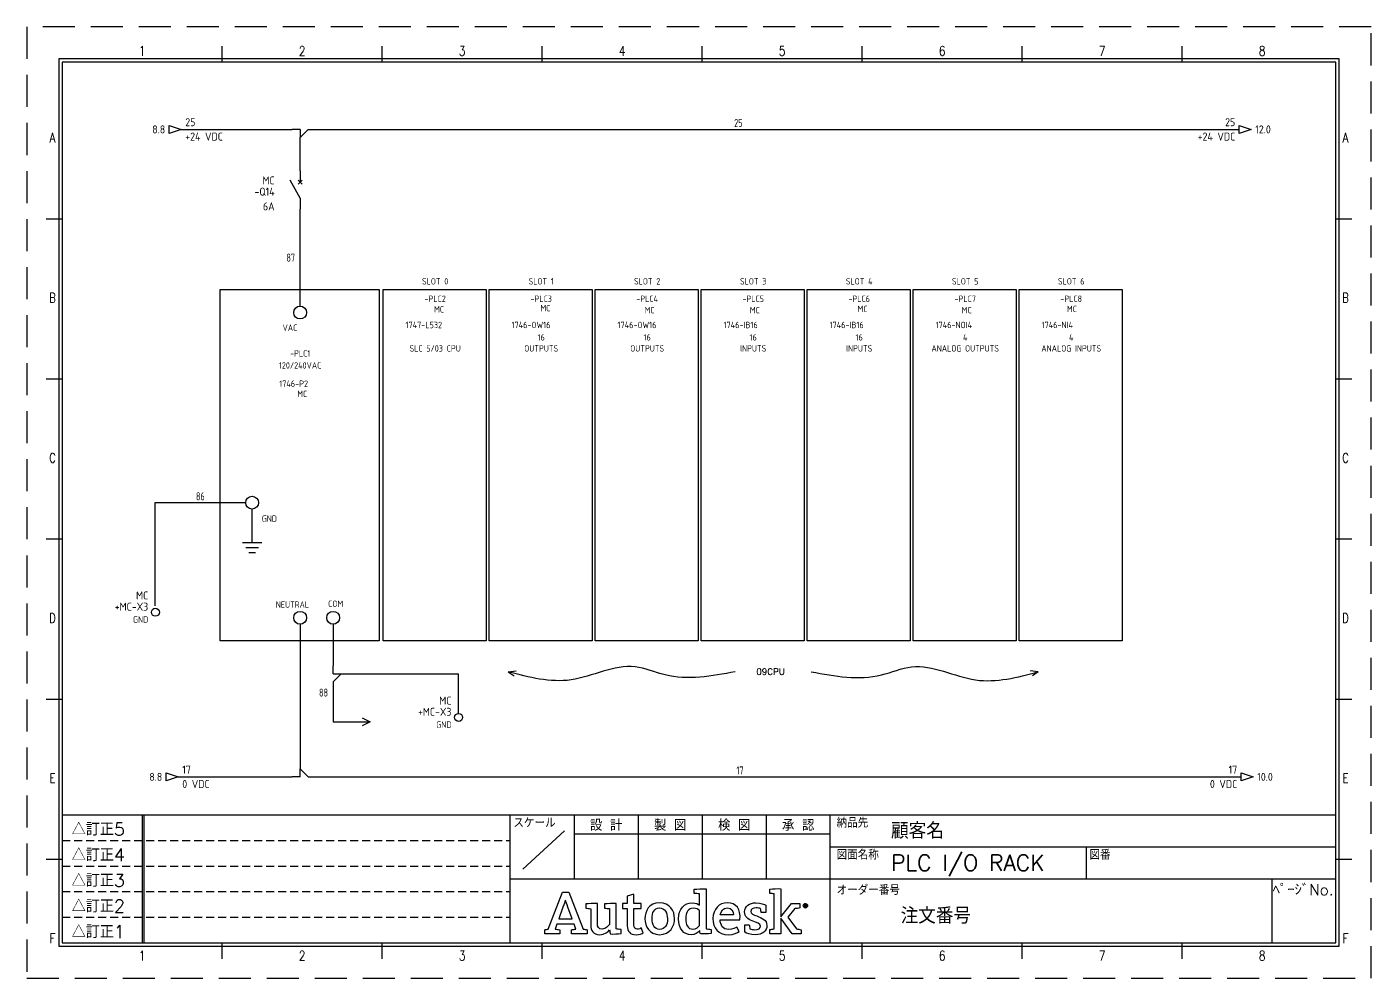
# Model space of a CAD drawing. Header units: millimetres. Extents: x 0 to 420, y 0 to 297.
import ezdxf
from ezdxf.enums import TextEntityAlignment as Align

# ---------------------------------------------------------------- set-up
doc = ezdxf.new("R2010")
doc.units = ezdxf.units.MM
doc.header["$LTSCALE"] = 10
doc.linetypes.add('DASHEDX2', pattern=[1.5, 1, -0.5])
doc.linetypes.add('HIDDEN', pattern=[0.375, 0.25, -0.125])
doc.layers.get('0').update_dxf_attribs({"linetype": 'CONTINUOUS'})
for name, color, linetype in [('BLK_6.0mm^2', 7, 'CONTINUOUS'), ('BLU_1.0mm^2', 5, 'CONTINUOUS'), ('COMMENT', 4, 'CONTINUOUS'), ('DESC', 150, 'CONTINUOUS'), ('GRN_2.5mm^2', 3, 'CONTINUOUS'), ('HIDDEN', 7, 'HIDDEN'), ('LAYER_1', 160, 'CONTINUOUS'), ('LOC', 8, 'CONTINUOUS'), ('MISC', 7, 'CONTINUOUS'), ('SYMS', 7, 'CONTINUOUS'), ('TAGS', 150, 'CONTINUOUS'), ('TERMS', 123, 'CONTINUOUS'), ('TITLE', 4, 'CONTINUOUS'), ('WIRENO', 72, 'CONTINUOUS'), ('WIREREF', 52, 'CONTINUOUS'), ('WIREREF_DEST', 52, 'CONTINUOUS'), ('XREF', 7, 'CONTINUOUS'), ('ZUWAKU', 7, 'CONTINUOUS')]:
    doc.layers.add(name, color=color, linetype=linetype)
doc.styles.get("Standard").update_dxf_attribs({"font": 'romans', "width": 0.8, "bigfont": 'extfont'})
doc.styles.add('WD_IEC', font='isocp2.shx', dxfattribs={"width": 0.9, "height": 4, "bigfont": 'extfont2.shx'})

# ---------------------------------------------------------------- blocks, each defined once
blk = doc.blocks.new('JIS_tblock_a3(L)')
at = {"layer": 'HIDDEN'}
for p, q in [((-398, 32), (-258, 32)), ((-398, 24), (-258, 24)), ((-398, 16), (-258, 16)), ((-398, 8), (-258, 8))]:
    blk.add_line(p, q, dxfattribs=at)
at = {"layer": 'ZUWAKU'}
for p, q in [((-398, 40), (0, 40)), ((-398, 40), (-398, 0)), ((-373, 40), (-373, 0)), ((-372.5, 40), (-372.5, 0)), ((-258, 0), (-258, 40)), ((-238, 40), (-238, 20)), ((-218, 40), (-218, 20)), ((-198, 40), (-198, 20)), ((-178, 40), (-178, 20)), ((-158, 0), (-158, 40)), ((0, 0), (0, 40)), ((-241, 35), (-254, 23)), ((-238, 34), (-158, 34)), ((-158, 30), (0, 30)), ((-78, 30), (-78, 20)), ((-258, 20), (-158, 20)), ((-158, 20), (0, 20)), ((-20, 20), (-20, 0)), ((-398, 0), (0, 0))]:
    blk.add_line(p, q, dxfattribs=at)
at = {"layer": 'TITLE'}
for tag, p, height in [('REVINFO51', (-370, 34), 3), ('ORDER2', (-139, 32.5), 5), ('REVINFO41', (-370, 26), 3), ('SCALE0', (-247.5, 23), 3), ('INFO1', (-139, 22.5), 5), ('REVINFO31', (-370, 18), 3), ('REVINFO21', (-370, 10), 3), ('ORDER1', (-136, 6), 5), ('REVINFO11', (-370, 2), 3)]:
    blk.add_attdef(tag, p, '', height=height, dxfattribs=at)
for tag, p in [('REVDATEY5', (-306, 34)), ('REVDATEM5', (-298, 34)), ('REVDATED5', (-290, 34)), ('REVDESIGN5', (-260, 34)), ('SCALE1', (-251, 29)), ('REVDATEY4', (-306, 26)), ('REVDATEM4', (-298, 26)), ('REVDATED4', (-290, 26)), ('REVDESIGN4', (-260, 26)), ('REVDATEY3', (-306, 18)), ('REVDATEM3', (-298, 18)), ('REVDATED3', (-290, 18)), ('REVDESIGN3', (-260, 18)), ('REVDATEY2', (-306, 10)), ('REVDATEM2', (-298, 10)), ('REVDATED2', (-290, 10)), ('REVDESIGN2', (-260, 10)), ('REVDATEY1', (-306, 2)), ('REVDATEM1', (-298, 2)), ('REVDATED1', (-290, 2)), ('REVDESIGN1', (-260, 2))]:
    blk.add_attdef(tag, text='', height=3, dxfattribs=at).set_placement(p, align=Align.RIGHT)
for tag, height, p in [('DESIGN1', 3, (-228, 27)), ('DESIGN2', 3, (-208, 27)), ('DESIGN3', 3, (-188, 27)), ('DESIGN4', 3, (-168, 27)), ('FILENAME0', 5, (-47.8, 25)), ('PAGE0', 3, (-10.3, 8.6))]:
    blk.add_attdef(tag, text='', height=height, dxfattribs=at).set_placement(p, align=Align.MIDDLE)
at = {"layer": 'TITLE', "flags": 1}
blk.add_attdef('LPAGE0', text='', height=3, dxfattribs=at).set_placement((-11, 3), align=Align.CENTER)
for tag, p in [('TYPE0', (-398, 0)), ('ORDER3', (-398, 0)), ('ORDER4', (-398, 0)), ('ORDER5', (-398, 0)), ('ORDER6', (-398, 0)), ('ORDER7', (-398, 0)), ('ORDER8', (-398, 0)), ('ORDER9', (-398, 0)), ('ORDER10', (-398, 0)), ('ORDER11', (-398, 0)), ('ORDER12', (-398, 0)), ('ORDER13', (-398, 0)), ('ORDER14', (-398, 0)), ('ORDER15', (-398, 0)), ('ORDER16', (-398, 0)), ('ORDER17', (-398, 0)), ('ORDER18', (-398, 0)), ('ORDER19', (-398, 0)), ('ORDER20', (-398, 0)), ('ORDER21', (-398, 0)), ('ORDER22', (-398, 0)), ('ORDER23', (-398, 0)), ('SCALETYPE0', (-398, 0)), ('DATEY1', (-398, 0)), ('DATEM1', (-398, 0)), ('DATED1', (-398, 0)), ('DATEY2', (-398, 0)), ('DATEM2', (-398, 0)), ('DATED2', (-398, 0)), ('BANNAME0', (-398, 0)), ('INFO3', (-398, 0)), ('INFO4', (-398, 0)), ('INFO5', (-398, 0)), ('INFO6', (-398, 0)), ('INFO7', (-398, 0)), ('INFO8', (-398, 0)), ('INFO9', (-398, 0)), ('INFO10', (-398, 0)), ('INFO11', (-398, 0)), ('INFO12', (-398, 0)), ('INFO13', (-398, 0)), ('INFO14', (-398, 0)), ('INFO15', (-398, 0)), ('INFO16', (-398, 0)), ('INFO17', (-398, 0)), ('INFO18', (-398, 0)), ('INFO19', (-398, 0)), ('INFO20', (-398, 0)), ('INFO21', (-398, 0)), ('INFO22', (-398, 0)), ('INFO23', (-398, 0)), ('INFO24', (-398, 0)), ('DATEY3', (-398, 0)), ('DATEM3', (-398, 0)), ('DATED3', (-398, 0)), ('DATEY4', (-398, 0)), ('DATEM4', (-398, 0)), ('DATED4', (-398, 0)), ('DATEY5', (-398, 0)), ('DATEM5', (-398, 0)), ('DATED5', (-398, 0)), ('DATEY6', (-398, 0)), ('DATEM6', (-398, 0)), ('DATED6', (-398, 0)), ('REFERENCETYPE0', (-398, 0)), ('INFO2', (-397.7, 0))]:
    blk.add_attdef(tag, p, '', height=3, dxfattribs=at)
at = {"layer": 'TITLE', "width": 0.8, "flags": 1}
for tag in ['REVINFO12', 'REVINFO13', 'REVINFO22', 'REVINFO23', 'REVINFO32', 'REVINFO33', 'REVINFO42', 'REVINFO43', 'REVINFO52', 'REVINFO53', 'REVINFO61', 'REVINFO62', 'REVINFO63', 'REVINFO71', 'REVINFO72', 'REVINFO73', 'REVINFO81', 'REVINFO82', 'REVINFO83', 'REVDESIGN6', 'REVDESIGN7', 'REVDESIGN8', 'REVDATEY6', 'REVDATEM6', 'REVDATED6', 'REVDATEY7', 'REVDATEM7', 'REVDATED7', 'REVDATEY8', 'REVDATEM8', 'REVDATED8']:
    blk.add_attdef(tag, (-398, 0), '', height=3, dxfattribs=at)
at = {"layer": 'TITLE', "flags": 1}
blk.add_attdef('PAPER0', text='', height=1, dxfattribs=at).set_placement((-3, -1), align=Align.TOP_RIGHT)
at = {"layer": 'ZUWAKU'}
for s, height, p in [('△訂正5', 4, (-395, 33.5)), ('スケール', 3, (-257, 36)), ('納品先', 3, (-156, 36)), ('△訂正4', 4, (-395, 25.5)), ('図面名称', 3, (-156, 26)), ('図番', 3, (-77, 26)), ('△訂正3', 4, (-395, 17.5)), ('オーダー番号', 3, (-156, 15)), ('△訂正2', 4, (-395, 9.5)), ('△訂正1', 4, (-395, 1.5))]:
    blk.add_text(s, height=height, dxfattribs=at).set_placement(p)
for s, p in [('設 計', (-228, 35)), ('製 図', (-208, 35)), ('検 図', (-188, 35)), ('承 認', (-168, 35)), ('ﾍﾟｰｼﾞNo.', (-10.23, 14.88))]:
    blk.add_text(s, height=3.5, dxfattribs=at).set_placement(p, align=Align.CENTER)
blk = doc.blocks.new('AI9-BLK2')
at = {"layer": 'LAYER_1', "color": 7}
blk.add_circle((0, 0), 2.03, dxfattribs=at)
blk.add_open_spline([(1.7, 0), (1.7, -1), (1, -1.8), (0, -1.8), (-1, -1.8), (-1.7, -1), (-1.7, 0), (-1.7, 1), (-1, 1.8), (0, 1.8), (1, 1.8), (1.7, 1), (1.7, 0)], degree=3, knots=[0, 0, 0, 0, 1, 1, 1, 2, 2, 2, 3, 3, 3, 4, 4, 4, 4], dxfattribs=at)
blk = doc.blocks.new('AI9-BLK1')
at = {"layer": 'LAYER_1', "color": 7}
for points, knots in [([(0.7, -1.1), (0.7, -1.1), (0.2, -0.4), (0.2, -0.4), (0.1, -0.2), (0, -0.2), (-0.1, -0.1), (0.3, 0), (0.5, 0.2), (0.5, 0.5), (0.5, 0.8), (0.3, 1.1), (-0.2, 1.1), (-0.2, 1.1), (-0.8, 1.1), (-0.8, 1.1), (-0.8, 1.1), (-0.8, -1.1), (-0.8, -1.1), (-0.8, -1.1), (-0.5, -1.1), (-0.5, -1.1), (-0.5, -1.1), (-0.5, -0.1), (-0.5, -0.1), (-0.4, -0.1), (-0.3, -0.2), (-0.2, -0.3), (-0.2, -0.3), (0.3, -1.1), (0.3, -1.1), (0.3, -1.1), (0.7, -1.1), (0.7, -1.1)], [0, 0, 0, 0, 1, 1, 1, 2, 2, 2, 3, 3, 3, 4, 4, 4, 5, 5, 5, 6, 6, 6, 7, 7, 7, 8, 8, 8, 9, 9, 9, 10, 10, 10, 11, 11, 11, 11]), ([(0.2, 0.5), (0.2, 0.2), (-0.1, 0.1), (-0.3, 0.1), (-0.3, 0.1), (-0.5, 0.1), (-0.5, 0.1), (-0.5, 0.1), (-0.5, 0.8), (-0.5, 0.8), (-0.5, 0.8), (-0.2, 0.8), (-0.2, 0.8), (0.1, 0.8), (0.2, 0.7), (0.2, 0.5)], [0, 0, 0, 0, 1, 1, 1, 2, 2, 2, 3, 3, 3, 4, 4, 4, 5, 5, 5, 5])]:
    blk.add_open_spline(points, degree=3, knots=knots, dxfattribs=at)
blk = doc.blocks.new('JIS_LOGO_BLOCK')
for points, knots in [([(12.07, 1.49), (12.07, 1.49), (7.57, 13.06), (7.57, 13.06), (7.57, 13.06), (5.51, 13.06), (5.51, 13.06), (5.51, 13.06), (1.1, 1.49), (1.1, 1.49), (0.75, 1.45), (0.31, 1.37), (0, 1.28), (0, 1.28), (0, 0), (0, 0), (0, 0), (4.71, 0), (4.71, 0), (4.71, 0), (4.71, 1.28), (4.71, 1.28), (4.26, 1.37), (3.73, 1.47), (3.25, 1.51), (3.25, 1.51), (3.8, 3.02), (3.8, 3.02), (3.8, 3.02), (9.18, 3.02), (9.18, 3.02), (9.18, 3.02), (9.74, 1.49), (9.74, 1.49), (9.26, 1.45), (8.84, 1.37), (8.4, 1.28), (8.4, 1.28), (8.4, 0), (8.4, 0), (8.4, 0), (13.27, 0), (13.27, 0), (13.27, 0), (13.27, 1.28), (13.27, 1.28), (12.99, 1.35), (12.34, 1.49), (12.07, 1.49)], [0, 0, 0, 0, 1, 1, 1, 2, 2, 2, 3, 3, 3, 4, 4, 4, 5, 5, 5, 6, 6, 6, 7, 7, 7, 8, 8, 8, 9, 9, 9, 10, 10, 10, 11, 11, 11, 12, 12, 12, 13, 13, 13, 14, 14, 14, 15, 15, 15, 16, 16, 16, 16]), ([(50.45, 1.6), (50.43, 1.84), (50.42, 2.1), (50.42, 2.37), (50.42, 2.37), (50.42, 14.08), (50.42, 14.08), (49.17, 14.14), (47.76, 14.07), (46.66, 13.95), (46.66, 13.95), (46.66, 12.67), (46.66, 12.67), (47.23, 12.63), (47.87, 12.55), (48.34, 12.48), (48.34, 12.48), (48.34, 12.48), (48.34, 12.48), (48.34, 12.48), (48.34, 8.98), (48.34, 8.98), (47.99, 9.28), (47.3, 9.73), (46.05, 9.73), (43.64, 9.73), (41.83, 7.75), (41.83, 4.73), (41.83, 1.55), (43.4, -0.24), (45.73, -0.24), (47.01, -0.24), (47.87, 0.37), (48.44, 1.06), (48.46, 0.73), (48.56, 0.22), (48.64, 0), (49.8, -0.06), (50.99, 0.02), (52.01, 0.14), (52.01, 0.14), (52.01, 1.41), (52.01, 1.41), (51.51, 1.45), (50.9, 1.53), (50.45, 1.6)], [0, 0, 0, 0, 1, 1, 1, 2, 2, 2, 3, 3, 3, 4, 4, 4, 5, 5, 5, 6, 6, 6, 7, 7, 7, 8, 8, 8, 9, 9, 9, 10, 10, 10, 11, 11, 11, 12, 12, 12, 13, 13, 13, 14, 14, 14, 15, 15, 15, 15]), ([(78.65, 1.57), (78.65, 1.57), (75.95, 5.22), (75.95, 5.22), (75.95, 5.22), (78.18, 7.89), (78.18, 7.89), (78.64, 7.93), (79.3, 8), (79.69, 8.1), (79.69, 8.1), (79.69, 9.49), (79.69, 9.49), (79.69, 9.49), (77.16, 9.49), (77.16, 9.49), (77.16, 9.49), (73.79, 5.35), (73.79, 5.35), (73.79, 5.35), (73.79, 14.12), (73.79, 14.12), (72.64, 14.18), (71.38, 14.12), (70.34, 14.02), (70.34, 14.02), (70.34, 12.67), (70.34, 12.67), (70.82, 12.63), (71.33, 12.56), (71.71, 12.5), (71.71, 12.5), (71.71, 1.55), (71.71, 1.55), (71.24, 1.51), (70.76, 1.44), (70.32, 1.36), (70.32, 1.36), (70.32, 0), (70.32, 0), (70.32, 0), (73.79, 0), (73.79, 0), (73.79, 0), (73.79, 4.96), (73.79, 4.96), (73.79, 4.96), (77.34, 0), (77.34, 0), (77.34, 0), (80.14, 0), (80.14, 0), (80.14, 0), (80.14, 1.31), (80.14, 1.31), (79.61, 1.43), (79.08, 1.51), (78.65, 1.57)], [0, 0, 0, 0, 1, 1, 1, 2, 2, 2, 3, 3, 3, 4, 4, 4, 5, 5, 5, 6, 6, 6, 7, 7, 7, 8, 8, 8, 9, 9, 9, 10, 10, 10, 11, 11, 11, 12, 12, 12, 13, 13, 13, 14, 14, 14, 15, 15, 15, 16, 16, 16, 17, 17, 17, 18, 18, 18, 19, 19, 19, 19]), ([(4.4, 4.74), (4.4, 4.74), (5.71, 8.34), (5.71, 8.34), (6.1, 9.42), (6.24, 9.89), (6.45, 10.59), (6.45, 10.59), (6.49, 10.59), (6.49, 10.59), (6.71, 9.91), (6.84, 9.44), (7.24, 8.34), (7.24, 8.34), (8.54, 4.74), (8.54, 4.74), (8.54, 4.74), (4.4, 4.74), (4.4, 4.74)], [0, 0, 0, 0, 1, 1, 1, 2, 2, 2, 3, 3, 3, 4, 4, 4, 5, 5, 5, 6, 6, 6, 6]), ([(20.45, -0.02), (20.4, 0.22), (20.3, 0.88), (20.28, 1.31), (19.81, 0.69), (18.83, -0.25), (17.22, -0.25), (15.16, -0.25), (14.39, 1.08), (14.39, 2.77), (14.39, 2.77), (14.39, 7.87), (14.39, 7.87), (13.92, 7.94), (13.29, 8.02), (12.8, 8.06), (12.8, 8.06), (12.8, 9.36), (12.8, 9.36), (13.82, 9.46), (15.22, 9.53), (16.47, 9.47), (16.47, 9.47), (16.47, 3.2), (16.47, 3.2), (16.47, 2.14), (16.85, 1.53), (17.92, 1.53), (19.12, 1.53), (20.02, 2.71), (20.22, 2.96), (20.22, 2.96), (20.22, 7.89), (20.22, 7.89), (19.81, 7.94), (19.22, 8.02), (18.73, 8.06), (18.73, 8.06), (18.73, 9.36), (18.73, 9.36), (19.75, 9.49), (21.1, 9.53), (22.3, 9.49), (22.3, 9.49), (22.3, 1.59), (22.3, 1.59), (22.75, 1.51), (23.36, 1.43), (23.87, 1.39), (23.87, 1.39), (23.87, 0.12), (23.87, 0.12), (22.87, 0), (21.59, -0.08), (20.45, -0.02)], [0, 0, 0, 0, 1, 1, 1, 2, 2, 2, 3, 3, 3, 4, 4, 4, 5, 5, 5, 6, 6, 6, 7, 7, 7, 8, 8, 8, 9, 9, 9, 10, 10, 10, 11, 11, 11, 12, 12, 12, 13, 13, 13, 14, 14, 14, 15, 15, 15, 16, 16, 16, 17, 17, 17, 18, 18, 18, 18]), ([(24.28, 7.91), (24.28, 7.91), (24.28, 9.49), (24.28, 9.49), (24.28, 9.49), (25.81, 9.49), (25.81, 9.49), (25.81, 9.49), (25.81, 11.77), (25.81, 11.77), (25.81, 11.77), (27.89, 12.43), (27.89, 12.43), (27.89, 12.43), (27.89, 9.49), (27.89, 9.49), (27.89, 9.49), (30.19, 9.49), (30.19, 9.49), (30.19, 9.49), (30.19, 7.91), (30.19, 7.91), (30.19, 7.91), (27.89, 7.91), (27.89, 7.91), (27.89, 7.91), (27.89, 2.86), (27.89, 2.86), (27.89, 1.92), (28.15, 1.49), (28.91, 1.49), (29.48, 1.49), (29.99, 1.77), (30.17, 1.88), (30.17, 1.88), (30.76, 0.31), (30.76, 0.31), (30.41, 0.12), (29.66, -0.24), (28.54, -0.24), (26.6, -0.24), (25.81, 0.82), (25.81, 2.53), (25.81, 2.53), (25.81, 7.91), (25.81, 7.91), (25.81, 7.91), (24.28, 7.91), (24.28, 7.91)], [0, 0, 0, 0, 1, 1, 1, 2, 2, 2, 3, 3, 3, 4, 4, 4, 5, 5, 5, 6, 6, 6, 7, 7, 7, 8, 8, 8, 9, 9, 9, 10, 10, 10, 11, 11, 11, 12, 12, 12, 13, 13, 13, 14, 14, 14, 15, 15, 15, 16, 16, 16, 16]), ([(35.92, -0.24), (32.64, -0.24), (31.33, 2.39), (31.33, 4.73), (31.33, 7.06), (32.6, 9.73), (35.88, 9.73), (39.14, 9.73), (40.57, 7.12), (40.57, 4.79), (40.57, 2.47), (39.18, -0.24), (35.92, -0.24)], [0, 0, 0, 0, 1, 1, 1, 2, 2, 2, 3, 3, 3, 4, 4, 4, 4]), ([(57.47, 1.39), (58.78, 1.39), (59.59, 1.88), (60.02, 2.14), (60.02, 2.14), (60.74, 0.71), (60.74, 0.71), (60.19, 0.37), (59.17, -0.24), (57.33, -0.24), (54.23, -0.24), (52.58, 1.88), (52.58, 4.81), (52.58, 7.71), (54.49, 9.73), (57.07, 9.73), (59.86, 9.73), (61.29, 7.71), (61, 4.43), (61, 4.43), (54.78, 4.43), (54.78, 4.43), (54.88, 2.71), (55.66, 1.39), (57.47, 1.39)], [0, 0, 0, 0, 1, 1, 1, 2, 2, 2, 3, 3, 3, 4, 4, 4, 5, 5, 5, 6, 6, 6, 7, 7, 7, 8, 8, 8, 8]), ([(66.3, 5.61), (65.23, 6.03), (64.39, 6.28), (64.39, 7.03), (64.39, 7.74), (65.1, 8.14), (66.04, 8.14), (66.57, 8.14), (67.08, 8.04), (67.47, 7.9), (67.52, 7.5), (67.57, 6.89), (67.66, 6.72), (67.66, 6.72), (69.04, 6.72), (69.04, 6.72), (69.04, 6.72), (69.04, 8.96), (69.04, 8.96), (68.66, 9.19), (67.59, 9.73), (65.96, 9.73), (63.94, 9.73), (62.47, 8.56), (62.47, 6.88), (62.47, 5.37), (63.41, 4.59), (64.85, 4.08), (66.31, 3.56), (67.46, 3.2), (67.46, 2.46), (67.46, 1.74), (66.85, 1.32), (65.63, 1.32), (65.13, 1.32), (64.51, 1.42), (64.13, 1.56), (64.07, 2.01), (63.98, 2.69), (63.88, 2.87), (63.88, 2.87), (62.51, 2.87), (62.51, 2.87), (62.51, 2.87), (62.51, 0.55), (62.51, 0.55), (62.51, 0.55), (62.51, 0.55), (62.51, 0.55), (63.11, 0.16), (64.28, -0.26), (65.76, -0.26), (68, -0.26), (69.42, 0.88), (69.42, 2.68), (69.42, 4.29), (67.84, 5.01), (66.3, 5.61)], [0, 0, 0, 0, 1, 1, 1, 2, 2, 2, 3, 3, 3, 4, 4, 4, 5, 5, 5, 6, 6, 6, 7, 7, 7, 8, 8, 8, 9, 9, 9, 10, 10, 10, 11, 11, 11, 12, 12, 12, 13, 13, 13, 14, 14, 14, 15, 15, 15, 16, 16, 16, 17, 17, 17, 18, 18, 18, 19, 19, 19, 19]), ([(35.84, 8.1), (34.15, 8.1), (33.53, 6.67), (33.53, 4.79), (33.53, 2.9), (34.25, 1.41), (35.94, 1.41), (37.65, 1.41), (38.35, 2.82), (38.35, 4.73), (38.35, 6.61), (37.55, 8.1), (35.84, 8.1)], [0, 0, 0, 0, 1, 1, 1, 2, 2, 2, 3, 3, 3, 4, 4, 4, 4]), ([(48.34, 2.61), (48.11, 2.3), (47.38, 1.49), (46.3, 1.49), (44.73, 1.49), (44.05, 2.79), (44.05, 4.75), (44.05, 6.73), (44.89, 8.04), (46.42, 8.04), (47.42, 8.04), (47.97, 7.65), (48.34, 7.32), (48.34, 7.32), (48.34, 2.61), (48.34, 2.61)], [0, 0, 0, 0, 1, 1, 1, 2, 2, 2, 3, 3, 3, 4, 4, 4, 5, 5, 5, 5]), ([(58.98, 5.92), (58.94, 7.12), (58.43, 8.14), (57.04, 8.14), (55.76, 8.14), (55.05, 7.28), (54.84, 5.92), (54.84, 5.92), (58.98, 5.92), (58.98, 5.92)], [0, 0, 0, 0, 1, 1, 1, 2, 2, 2, 3, 3, 3, 3])]:
    blk.add_open_spline(points, degree=3, knots=knots)
at = {"xscale": 0.342899999999986, "yscale": 0.342899999999986, "zscale": 0.342899999999986}
for name, p in [('AI9-BLK2', (81.46, 8.8)), ('AI9-BLK1', (81.53, 8.8))]:
    blk.add_blockref(name, p, dxfattribs=at)
blk = doc.blocks.new('VDV1_03')
for p, q in [((26, 61.25), (14, 61.25)), ((16, 58.25), (24, 58.25)), ((18, 55.25), (22, 55.25))]:
    blk.add_line(p, q)
for centre in [(50, 205), (20, 86.25), (50, 14.38), (70.62, 14.38)]:
    blk.add_circle(centre, 4)
at = {"layer": 'BLK_6.0mm^2'}
blk.add_line((20, 61.25), (20, 82.25), dxfattribs=at)
at = {"layer": 'SYMS'}
for p, q in [((0, 219.38), (99.38, 219.38)), ((0, 0), (0, 219.38)), ((99.38, 219.38), (99.38, 0)), ((99.38, 0), (0, 0))]:
    blk.add_line(p, q, dxfattribs=at)
at = {"style": 'WD_IEC', "flags": 1}
for tag, p, height in [('X2TERM01', (50, 209), 0.512), ('X4TERM04', (16, 86.25), 0.512), ('X2TERM04', (20, 90.25), 0.512), ('X8TERM02', (50, 10.38), 0.512), ('X8TERM03', (70.62, 10.38), 0.512), ('MFG', (1.25, -0.62), 0.02), ('ASSYCODE', (1.25, -0.62), 0.02), ('CAT', (1.25, -0.62), 0.02), ('FAMILY', (1.25, -0.62), 0.02)]:
    blk.add_attdef(tag, p, '', height=height, dxfattribs=at)
at = {"style": 'WD_IEC'}
for tag, p, height in [('TERM01', (39, 193.56), 4), ('LOC', (48.22, 152.25), 0.125), ('INST', (47.25, 150.96), 0.125), ('TERM04', (26.06, 74.3), 4), ('TERM02', (34.79, 20.65), 4), ('TERM03', (67.52, 21.16), 4)]:
    blk.add_attdef(tag, p, '', height=height, dxfattribs=at)
for tag, p in [('TAG1', (50, 177.5)), ('DESC1', (50, 170)), ('DESC3', (50.62, 156.88)), ('DESC2', (50.62, 163.12))]:
    blk.add_attdef(tag, text='', height=4, dxfattribs=at).set_placement(p, align=Align.CENTER)
blk = doc.blocks.new('VDV1_PLCCARD')
at = {"layer": 'SYMS'}
blk.add_lwpolyline([(0, 109.0625), (32.1875, 109.0625), (32.1875, -0.625), (0, -0.625)], close=True, dxfattribs=at)
at = {"style": 'WD_IEC'}
for tag, p in [('DESC3', (16.25, 110.625)), ('TAG1', (16.25, 97.1875)), ('DESC1', (16.25, 93.125)), ('DESC2', (16.25, 89.6875))]:
    blk.add_attdef(tag, text='', height=2, dxfattribs=at).set_placement(p, align=Align.CENTER)
at = {"style": 'WD_IEC', "flags": 1}
for tag in ['ASSYCODE', 'FAMILY', 'CAT', 'MFG']:
    blk.add_attdef(tag, (0, 0), '', height=0.01, dxfattribs=at)
blk = doc.blocks.new('HA1X1')
blk.add_lwpolyline([(-2.5, 1.25), (0, 0), (-2.5, -1.25)])
at = {"style": 'WD_IEC', "flags": 1}
blk.add_attdef('X4TERM01', (0, 0), '', height=0.32, dxfattribs=at)
at = {"style": 'WD_IEC'}
blk.add_attdef('DESC1', (2.5, 0.675), '', height=2.5, dxfattribs=at)
blk.add_attdef('DESC2', text='', height=2.5, dxfattribs=at).set_placement((2.5, -0.675), align=Align.TOP_LEFT)
blk = doc.blocks.new('HA1S1')
blk.add_lwpolyline([(0, 1.25), (3.75, 0), (0, -1.25)], close=True)
at = {"style": 'WD_IEC'}
for tag, height, flags, p in [('WIRENO', 2.5, 8, (-1.25, 1)), ('SIGCODE', 1, 1, (5, 1.8))]:
    blk.add_attdef(tag, text='', height=height, dxfattribs=dict(at, flags=flags)).set_placement(p, align=Align.RIGHT)
at = {"style": 'WD_IEC', "flags": 1}
blk.add_attdef('X4TERM01', (0, 0), '', height=0.32, dxfattribs=at)
at = {"style": 'WD_IEC'}
blk.add_attdef('XREF', text='', height=2.5, dxfattribs=at).set_placement((5, 0), align=Align.MIDDLE_LEFT)
blk.add_attdef('DESC1', text='', height=2.5, dxfattribs=at).set_placement((-1.25, -1), align=Align.TOP_RIGHT)
blk = doc.blocks.new('HA1D3')
blk.add_lwpolyline([(0, 0), (-3.75, -1.25), (-3.75, 1.25)], close=True)
at = {"style": 'WD_IEC'}
blk.add_attdef('XREF', text='', height=2.5, dxfattribs=at).set_placement((-5, 0), align=Align.MIDDLE_RIGHT)
at = {"style": 'WD_IEC', "flags": 1}
blk.add_attdef('SIGCODE', text='', height=1, dxfattribs=at).set_placement((-2.5, 1.8), align=Align.RIGHT)
at = {"style": 'WD_IEC'}
for tag, p, height, flags in [('X1TERM01', (0, 0), 0.32, 1), ('WIRENO', (1.25, 1), 2.5, 8)]:
    blk.add_attdef(tag, p, '', height=height, dxfattribs=dict(at, flags=flags))
blk.add_attdef('DESC1', text='', height=2.5, dxfattribs=at).set_placement((1.25, -1), align=Align.TOP_LEFT)
blk = doc.blocks.new('WD_WNH')
at = {"linetype": 'Continuous', "style": 'WD_IEC', "width": 0.8}
blk.add_attdef('WIRENO', text='', height=2.5, dxfattribs=at).set_placement((0, 0.75), align=Align.CENTER)
at = {"style": 'WD_IEC', "flags": 1}
for tag, p in [('W08USER', (0, 0.375)), ('W04USER', (0, 0.875)), ('W05USER', (0, 0.75)), ('W09USER', (0, 0.25)), ('W03USER', (0, 1)), ('W06USER', (0, 0.625)), ('W07USER', (0, 0.5)), ('W02USER', (0, 1.125)), ('W01USER', (0, 1.25)), ('W10USER', (0, 0.125))]:
    blk.add_attdef(tag, text='', height=0.08, dxfattribs=at).set_placement(p, align=Align.CENTER)
blk = doc.blocks.new('WD_WNV')
at = {"linetype": 'Continuous', "style": 'WD_IEC', "width": 0.8}
blk.add_attdef('WIRENO', text='', height=2.5, dxfattribs=at).set_placement((-1.6, 0), align=Align.MIDDLE_RIGHT)
at = {"style": 'WD_IEC', "flags": 1}
for tag, p in [('W08USER', (-1, 0.375)), ('W04USER', (-1, 0.875)), ('W05USER', (-1, 0.75)), ('W09USER', (-1, 0.25)), ('W03USER', (-1, 1)), ('W06USER', (-1, 0.625)), ('W07USER', (-1, 0.5)), ('W02USER', (-1, 1.125)), ('W01USER', (-1, 1.25)), ('W10USER', (-1, 0.125))]:
    blk.add_attdef(tag, text='', height=0.08, dxfattribs=at).set_placement(p, align=Align.CENTER)
blk = doc.blocks.new('JIS_border_a3(L)')
at = {"layer": 'ZUWAKU', "color": 5, "linetype": 'DASHEDX2'}
for p, q in [((420, 297), (0, 297)), ((0, 297), (0, 0)), ((420, 0), (420, 297)), ((0, 0), (420, 0))]:
    blk.add_line(p, q, dxfattribs=at)
at = {"layer": 'ZUWAKU'}
for p, q in [((61, 286), (61, 291)), ((111, 286), (111, 291)), ((161, 286), (161, 291)), ((211, 286), (211, 291)), ((261, 286), (261, 291)), ((311, 286), (311, 291)), ((361, 286), (361, 291)), ((11, 237), (6, 237)), ((414, 237), (409, 237)), ((11, 187), (6, 187)), ((414, 187), (409, 187)), ((11, 137), (6, 137)), ((414, 137), (409, 137)), ((11, 87), (6, 87)), ((414, 87), (409, 87)), ((11, 37), (6, 37)), ((414, 37), (409, 37)), ((61, 6), (61, 11)), ((111, 6), (111, 11)), ((161, 6), (161, 11)), ((211, 6), (211, 11)), ((261, 6), (261, 11)), ((311, 6), (311, 11)), ((361, 6), (361, 11))]:
    blk.add_line(p, q, dxfattribs=at)
at = {"layer": 'ZUWAKU', "color": 5}
for p, q in [((10, 287), (10, 10)), ((410, 287), (10, 287)), ((11, 286), (11, 11)), ((409, 286), (11, 286)), ((409, 11), (409, 286)), ((410, 10), (410, 287)), ((10, 10), (410, 10)), ((11, 11), (409, 11))]:
    blk.add_line(p, q, dxfattribs=at)
at = {"layer": 'COMMENT', "width": 0.8}
for s, p in [('1', (36, 289.5)), ('2', (86, 289.5)), ('3', (136, 289.5)), ('4', (186, 289.5)), ('5', (236, 289.5)), ('6', (286, 289.5)), ('7', (336, 289.5)), ('8', (386, 289.5)), ('A', (8, 262.43)), ('A', (412, 262.43)), ('B', (8, 212.43)), ('B', (412, 212.43)), ('C', (8, 162.43)), ('C', (412, 162.43)), ('D', (8, 112.43)), ('D', (412, 112.43)), ('E', (8, 62.43)), ('E', (412, 62.43)), ('F', (8, 12.43)), ('F', (412, 12.43)), ('1', (36, 7)), ('2', (86, 7)), ('3', (136, 7)), ('4', (186, 7)), ('5', (236, 7)), ('6', (286, 7)), ('7', (336, 7)), ('8', (386, 7))]:
    blk.add_text(s, height=3, dxfattribs=at).set_placement(p, align=Align.MIDDLE)
blk = doc.blocks.new('VT0002')
blk.add_circle((0, 0), 1.25)
at = {"style": 'WD_IEC'}
for tag, p in [('INST', (-2.25, 7.5)), ('LOC', (-2.25, 4))]:
    blk.add_attdef(tag, text='', height=2.5, dxfattribs=at).set_placement(p, align=Align.RIGHT)
at = {"style": 'WD_IEC', "flags": 1}
for tag, p, height in [('ASSYCODE', (2.75, 10.75), 1), ('CATDESC', (2.75, 9.25), 1), ('MFG', (2.75, 7.25), 1.5), ('CAT', (2.75, 4.75), 1.5), ('X4TERM01', (-1.25, 0), 0.32), ('X4PIN01', (-1.25, 1), 0.4), ('X4TERMDESC01', (-1.25, 0.5), 0.4), ('X2TERM01', (0, 1.25), 0.32), ('X2PIN01', (0, 2.25), 0.4), ('X2TERMDESC01', (0, 1.75), 0.4), ('X8PIN01', (0, -0.25), 0.4), ('X1TERM01', (1.25, 0), 0.32), ('X1PIN01', (1.25, 1), 0.4), ('X1TERMDESC01', (1.25, 0.5), 0.4), ('X8TERM01', (0, -1.25), 0.32), ('X8TERMDESC01', (0, -0.75), 0.4), ('STRIPSEQ', (0, -3), 0.4), ('LINKTERM', (0, -2), 0.4)]:
    blk.add_attdef(tag, p, '', height=height, dxfattribs=at)
at = {"style": 'WD_IEC', "flags": 8}
for tag, height, p in [('TAGSTRIP', 2.5, (-2.25, 0.5)), ('TERM01', 2, (-2.25, -3.25))]:
    blk.add_attdef(tag, text='', height=height, dxfattribs=at).set_placement(p, align=Align.RIGHT)
blk = doc.blocks.new('HT0_184')
at = {"layer": 'BLU_1.0mm^2'}
for p, q in [((0, 0), (-2.5, 0)), ((0, 0), (0, -2.5)), ((0, -2.5), (2.5, 0))]:
    blk.add_line(p, q, dxfattribs=at)
at = {"layer": 'BLU_1.0mm^2', "style": 'WD_IEC', "flags": 1}
for tag, p in [('X4TERM01', (-2.5, 0)), ('X1TERM01', (2.5, 0)), ('X8TERM01', (0, -2.5)), ('WDWSEQ', (1.53, -1.26))]:
    blk.add_attdef(tag, p, '', height=0.4, dxfattribs=at)
blk = doc.blocks.new('HT0_124')
at = {"layer": 'GRN_2.5mm^2'}
for p, q in [((0, 0), (-2.5, 0)), ((0, 0), (0, 2.5)), ((0, 2.5), (2.5, 0))]:
    blk.add_line(p, q, dxfattribs=at)
at = {"layer": 'GRN_2.5mm^2', "style": 'WD_IEC', "flags": 1}
for tag, p in [('X4TERM01', (-2.5, 0)), ('X2TERM01', (0, 2.5)), ('WDWSEQ', (1.6, 1.48)), ('X1TERM01', (2.5, 0))]:
    blk.add_attdef(tag, p, '', height=0.4, dxfattribs=at)
blk = doc.blocks.new('HT0_812')
at = {"layer": 'GRN_2.5mm^2'}
for p, q in [((0, 0), (0, 2.5)), ((0, 0), (2.5, 0)), ((2.5, 0), (0, -2.5))]:
    blk.add_line(p, q, dxfattribs=at)
at = {"layer": 'GRN_2.5mm^2', "style": 'WD_IEC', "flags": 1}
for tag, p in [('X2TERM01', (0, 2.5)), ('WDWSEQ', (1.92, 1.22)), ('X1TERM01', (2.5, 0)), ('X8TERM01', (0, -2.5))]:
    blk.add_attdef(tag, p, '', height=0.4, dxfattribs=at)
blk = doc.blocks.new('VCB1')
for p, q in [((0, 6), (0, 2.5)), ((0, -2.5), (-3.12, 3.12)), ((0.62, 1.88), (-0.62, 3.12)), ((-0.62, 1.88), (0.62, 3.12)), ((0, -2.5), (0, -6))]:
    blk.add_line(p, q)
at = {"style": 'WD_IEC'}
for tag, p in [('INST', (-8, 5.25)), ('LOC', (-8, 1.75)), ('TAG1', (-8, -1.75)), ('RATING1', (-8, -6.35)), ('DESC1', (-8, -14.35)), ('DESC2', (-8, -17.85)), ('DESC3', (-8, -21.35))]:
    blk.add_attdef(tag, text='', height=2.5, dxfattribs=at).set_placement(p, align=Align.RIGHT)
at = {"style": 'WD_IEC', "flags": 1}
for tag, p, height in [('X2TERM02', (0, 6), 0.32), ('X4LINK', (-2, 0), 0.32), ('X1LINK', (-0.5, 0), 0.32), ('MFG', (2.84, 2.53), 1.5), ('CAT', (2.84, 0.03), 1.5), ('X8TERM01', (0, -6), 0.32), ('ASSYCODE', (1, -9), 1), ('FAMILY', (1, -10.5), 1), ('CATDESC', (1, -12), 1), ('CONTACT', (1, -13.5), 1)]:
    blk.add_attdef(tag, p, '', height=height, dxfattribs=at)
at = {"style": 'WD_IEC'}
blk.add_attdef('TERM02', text='', height=2, dxfattribs=at).set_placement((1.43, 6), align=Align.TOP_LEFT)
blk.add_attdef('TERM01', (1.4, -5.61), '', height=2, dxfattribs=at)
at = {"lineweight": 15, "style": 'WD_IEC'}
blk.add_attdef('XREF', text='', height=2.5, dxfattribs=at).set_placement((-8, -10.35), align=Align.RIGHT)

msp = doc.modelspace()

# ---------------------------------------------------------------- linework, layer by layer
for p, q in [((150.4, 95.62), (152.9, 95.93)), ((150.4, 95.62), (152.27, 94.37)), ((316.02, 95.62), (313.52, 95.93)), ((316.02, 95.62), (314.15, 94.37))]:
    msp.add_line(p, q)
for points in [[(221.34, 95.62), (199.39, 94.68), (190.01, 97.18), (170.01, 93.12), (150.4, 95.62)], [(245.08, 95.62), (267.03, 94.68), (276.41, 97.18), (296.41, 93.12), (316.02, 95.62)]]:
    msp.add_spline(points, degree=3)
at = {"layer": 'BLU_1.0mm^2'}
for p, q in [((48.24, 265), (82.88, 265)), ((87.88, 265), (378.8, 265)), ((85.38, 252.06), (85.38, 262.5)), ((85.38, 209.81), (85.38, 240.06))]:
    msp.add_line(p, q, dxfattribs=at)
at = {"layer": 'GRN_2.5mm^2'}
for p, q in [((40, 148.43), (40, 116.28)), ((68.38, 148.43), (40, 148.43)), ((85.38, 110.5), (85.38, 65.34)), ((95.69, 110.5), (95.69, 97.5)), ((95.69, 92.5), (95.69, 80)), ((98.19, 95), (134.9, 95)), ((134.9, 82.64), (134.9, 95)), ((95.69, 80), (107.23, 80)), ((47.3, 62.84), (82.88, 62.84)), ((87.88, 62.84), (379.42, 62.84))]:
    msp.add_line(p, q, dxfattribs=at)

# ---------------------------------------------------------------- block references
for name, p in [('JIS_border_a3(L)', (0, 0)), ('JIS_LOGO_BLOCK', (161.79, 13.79))]:
    msp.add_blockref(name, p)
msp.add_blockref('JIS_tblock_a3(L)', (409, 11)).add_auto_attribs({'ORDER1': '注文番号', 'ORDER2': '顧客名', 'INFO1': 'PLC I/O RACK'})
at = {"layer": 'BLU_1.0mm^2'}
msp.add_blockref('HT0_184', (85.38, 265), dxfattribs=at)
at = {"layer": 'GRN_2.5mm^2'}
for name, p in [('HT0_812', (95.69, 95)), ('HT0_124', (85.38, 62.84))]:
    msp.add_blockref(name, p, dxfattribs=at)
at = {"layer": 'SYMS'}
ref = msp.add_blockref('HA1D3', (48.24, 265), dxfattribs=at)
ref.add_attrib('WIRENO', '25', (49.49, 266), dxfattribs={"layer": 'WIREREF_DEST', "height": 2.5, "style": 'WD_IEC', "flags": 8})
ref.add_attrib('DESC1', '+24 VDC', dxfattribs={"layer": 'DESC', "height": 2.5, "style": 'WD_IEC'}).set_placement((49.49, 264), align=Align.TOP_LEFT)
ref.add_attrib('XREF', '8.8', dxfattribs={"layer": 'XREF', "height": 2.5, "style": 'WD_IEC'}).set_placement((43.24, 265), align=Align.MIDDLE_RIGHT)
ref = msp.add_blockref('HA1S1', (378.8, 265), dxfattribs=at)
ref.add_attrib('WIRENO', '25', dxfattribs={"layer": 'WIREREF', "height": 2.5, "style": 'WD_IEC', "flags": 8}).set_placement((377.55, 266), align=Align.RIGHT)
ref.add_attrib('DESC1', '+24 VDC', dxfattribs={"layer": 'DESC', "height": 2.5, "style": 'WD_IEC'}).set_placement((377.55, 264), align=Align.TOP_RIGHT)
ref.add_attrib('XREF', '12.0', dxfattribs={"layer": 'XREF', "height": 2.5, "style": 'WD_IEC'}).set_placement((383.8, 265), align=Align.MIDDLE_LEFT)
ref = msp.add_blockref('VCB1', (85.41, 246.06), dxfattribs=at)
ref.add_attrib('TAG1', '-Q14', dxfattribs={"layer": 'TAGS', "height": 2.5, "style": 'WD_IEC'}).set_placement((77.41, 244.31), align=Align.RIGHT)
ref.add_attrib('LOC', 'MC', dxfattribs={"layer": 'LOC', "height": 2.5, "style": 'WD_IEC'}).set_placement((77.41, 247.81), align=Align.RIGHT)
ref.add_attrib('RATING1', '6A', dxfattribs={"layer": 'MISC', "height": 2.5, "style": 'WD_IEC'}).set_placement((77.41, 239.71), align=Align.RIGHT)
ref = msp.add_blockref('VDV1_PLCCARD', (111.31, 105.93), dxfattribs=at)
ref.add_attrib('DESC2', 'SLC 5/03 CPU', dxfattribs={"layer": 'DESC', "height": 2, "style": 'WD_IEC', "width": 0.9}).set_placement((127.56, 195.62), align=Align.CENTER)
ref.add_attrib('TAG1', '-PLC2', dxfattribs={"layer": 'TAGS', "height": 2, "style": 'WD_IEC', "width": 0.9}).set_placement((127.56, 211.12), align=Align.CENTER)
ref.add_attrib('DESC3', 'SLOT 0', dxfattribs={"layer": 'DESC', "height": 2, "style": 'WD_IEC', "width": 0.9}).set_placement((127.56, 216.56), align=Align.CENTER)
ref.add_attrib('CAT', '1747-L532', (118.31, 202.93), dxfattribs={"layer": 'MISC', "height": 2, "style": 'WD_IEC'})
ref.add_attrib('LOC', 'MC', dxfattribs={"layer": '0', "height": 2, "style": 'WD_IEC'}).set_placement((128.79, 207.81), align=Align.CENTER)
ref = msp.add_blockref('VDV1_PLCCARD', (144.44, 105.93), dxfattribs=at)
ref.add_attrib('DESC2', 'OUTPUTS', dxfattribs={"layer": 'DESC', "height": 2, "style": 'WD_IEC', "width": 0.9}).set_placement((160.69, 195.62), align=Align.CENTER)
ref.add_attrib('DESC1', '16', dxfattribs={"layer": 'DESC', "height": 2, "style": 'WD_IEC', "width": 0.9}).set_placement((160.69, 199.06), align=Align.CENTER)
ref.add_attrib('TAG1', '-PLC3', dxfattribs={"layer": 'TAGS', "height": 2, "style": 'WD_IEC', "width": 0.9}).set_placement((160.69, 211.12), align=Align.CENTER)
ref.add_attrib('DESC3', 'SLOT 1', dxfattribs={"layer": 'DESC', "height": 2, "style": 'WD_IEC', "width": 0.9}).set_placement((160.69, 216.56), align=Align.CENTER)
ref.add_attrib('CAT', '1746-OW16', (151.44, 202.93), dxfattribs={"layer": 'MISC', "height": 2, "style": 'WD_IEC'})
ref.add_attrib('LOC', 'MC', dxfattribs={"layer": '0', "height": 2, "style": 'WD_IEC'}).set_placement((162.01, 208.19), align=Align.CENTER)
ref = msp.add_blockref('VDV1_PLCCARD', (177.55, 105.93), dxfattribs=at)
ref.add_attrib('DESC2', 'OUTPUTS', dxfattribs={"layer": 'DESC', "height": 2, "style": 'WD_IEC', "width": 0.9}).set_placement((193.8, 195.62), align=Align.CENTER)
ref.add_attrib('DESC1', '16', dxfattribs={"layer": 'DESC', "height": 2, "style": 'WD_IEC', "width": 0.9}).set_placement((193.8, 199.06), align=Align.CENTER)
ref.add_attrib('TAG1', '-PLC4', dxfattribs={"layer": 'TAGS', "height": 2, "style": 'WD_IEC', "width": 0.9}).set_placement((193.8, 211.12), align=Align.CENTER)
ref.add_attrib('DESC3', 'SLOT 2', dxfattribs={"layer": 'DESC', "height": 2, "style": 'WD_IEC', "width": 0.9}).set_placement((193.8, 216.56), align=Align.CENTER)
ref.add_attrib('CAT', '1746-OW16', (184.55, 202.93), dxfattribs={"layer": 'MISC', "height": 2, "style": 'WD_IEC'})
ref.add_attrib('LOC', 'MC', dxfattribs={"layer": '0', "height": 2, "style": 'WD_IEC'}).set_placement((194.56, 207.57), align=Align.CENTER)
ref = msp.add_blockref('VDV1_PLCCARD', (210.68, 105.93), dxfattribs=at)
ref.add_attrib('DESC2', 'INPUTS', dxfattribs={"layer": 'DESC', "height": 2, "style": 'WD_IEC', "width": 0.9}).set_placement((226.93, 195.62), align=Align.CENTER)
ref.add_attrib('DESC1', '16', dxfattribs={"layer": 'DESC', "height": 2, "style": 'WD_IEC', "width": 0.9}).set_placement((226.93, 199.06), align=Align.CENTER)
ref.add_attrib('TAG1', '-PLC5', dxfattribs={"layer": 'TAGS', "height": 2, "style": 'WD_IEC', "width": 0.9}).set_placement((226.93, 211.12), align=Align.CENTER)
ref.add_attrib('DESC3', 'SLOT 3', dxfattribs={"layer": 'DESC', "height": 2, "style": 'WD_IEC', "width": 0.9}).set_placement((226.93, 216.56), align=Align.CENTER)
ref.add_attrib('CAT', '1746-IB16', (217.68, 202.93), dxfattribs={"layer": 'MISC', "height": 2, "style": 'WD_IEC'})
ref.add_attrib('LOC', 'MC', dxfattribs={"layer": '0', "height": 2, "style": 'WD_IEC'}).set_placement((227.46, 207.57), align=Align.CENTER)
ref = msp.add_blockref('VDV1_PLCCARD', (243.8, 105.93), dxfattribs=at)
ref.add_attrib('DESC2', 'INPUTS', dxfattribs={"layer": 'DESC', "height": 2, "style": 'WD_IEC', "width": 0.9}).set_placement((260.05, 195.62), align=Align.CENTER)
ref.add_attrib('DESC1', '16', dxfattribs={"layer": 'DESC', "height": 2, "style": 'WD_IEC', "width": 0.9}).set_placement((260.05, 199.06), align=Align.CENTER)
ref.add_attrib('TAG1', '-PLC6', dxfattribs={"layer": 'TAGS', "height": 2, "style": 'WD_IEC', "width": 0.9}).set_placement((260.05, 211.12), align=Align.CENTER)
ref.add_attrib('DESC3', 'SLOT 4', dxfattribs={"layer": 'DESC', "height": 2, "style": 'WD_IEC', "width": 0.9}).set_placement((260.05, 216.56), align=Align.CENTER)
ref.add_attrib('CAT', '1746-IB16', (250.8, 202.93), dxfattribs={"layer": 'MISC', "height": 2, "style": 'WD_IEC'})
ref.add_attrib('LOC', 'MC', dxfattribs={"layer": '0', "height": 2, "style": 'WD_IEC'}).set_placement((261.1, 207.94), align=Align.CENTER)
ref = msp.add_blockref('VDV1_PLCCARD', (276.93, 105.93), dxfattribs=at)
ref.add_attrib('DESC2', 'ANALOG OUTPUTS', dxfattribs={"layer": 'DESC', "height": 2, "style": 'WD_IEC', "width": 0.9}).set_placement((293.18, 195.62), align=Align.CENTER)
ref.add_attrib('DESC1', '4', dxfattribs={"layer": 'DESC', "height": 2, "style": 'WD_IEC', "width": 0.9}).set_placement((293.18, 199.06), align=Align.CENTER)
ref.add_attrib('TAG1', '-PLC7', dxfattribs={"layer": 'TAGS', "height": 2, "style": 'WD_IEC', "width": 0.9}).set_placement((293.18, 211.12), align=Align.CENTER)
ref.add_attrib('DESC3', 'SLOT 5', dxfattribs={"layer": 'DESC', "height": 2, "style": 'WD_IEC', "width": 0.9}).set_placement((293.18, 216.56), align=Align.CENTER)
ref.add_attrib('CAT', '1746-NOI4', (283.93, 202.93), dxfattribs={"layer": 'MISC', "height": 2, "style": 'WD_IEC'})
ref.add_attrib('LOC', 'MC', dxfattribs={"layer": '0', "height": 2, "style": 'WD_IEC'}).set_placement((293.63, 207.57), align=Align.CENTER)
ref = msp.add_blockref('VDV1_PLCCARD', (310.05, 105.93), dxfattribs=at)
ref.add_attrib('DESC2', 'ANALOG INPUTS', dxfattribs={"layer": 'DESC', "height": 2, "style": 'WD_IEC', "width": 0.9}).set_placement((326.3, 195.62), align=Align.CENTER)
ref.add_attrib('DESC1', '4', dxfattribs={"layer": 'DESC', "height": 2, "style": 'WD_IEC', "width": 0.9}).set_placement((326.3, 199.06), align=Align.CENTER)
ref.add_attrib('TAG1', '-PLC8', dxfattribs={"layer": 'TAGS', "height": 2, "style": 'WD_IEC', "width": 0.9}).set_placement((326.3, 211.12), align=Align.CENTER)
ref.add_attrib('DESC3', 'SLOT 6', dxfattribs={"layer": 'DESC', "height": 2, "style": 'WD_IEC', "width": 0.9}).set_placement((326.3, 216.56), align=Align.CENTER)
ref.add_attrib('CAT', '1746-NI4', (317.05, 202.93), dxfattribs={"layer": 'MISC', "height": 2, "style": 'WD_IEC'})
ref.add_attrib('LOC', 'MC', dxfattribs={"layer": '0', "height": 2, "style": 'WD_IEC'}).set_placement((326.53, 207.94), align=Align.CENTER)
ref = msp.add_blockref('VDV1_03', (60.38, 105.31), dxfattribs=dict(at, xscale=0.5, yscale=0.5, zscale=0.5))
ref.add_attrib('TERM01', 'VAC', (79.88, 202.09), dxfattribs={"layer": 'TERMS', "height": 2, "style": 'WD_IEC', "width": 0.9})
ref.add_attrib('TERM04', 'GND', (73.41, 142.46), dxfattribs={"layer": 'TERMS', "height": 2, "style": 'WD_IEC', "width": 0.9})
ref.add_attrib('TERM03', 'COM', (94.13, 115.89), dxfattribs={"layer": 'TERMS', "height": 2, "style": 'WD_IEC', "width": 0.9})
ref.add_attrib('TERM02', 'NEUTRAL', (77.77, 115.63), dxfattribs={"layer": 'TERMS', "height": 2, "style": 'WD_IEC', "width": 0.9})
ref.add_attrib('CAT', '1746-P2', (78.85, 184.6), dxfattribs={"layer": 'MISC', "height": 2, "style": 'WD_IEC'})
ref.add_attrib('TAG1', '-PLC1', dxfattribs={"layer": 'TAGS', "height": 2, "style": 'WD_IEC', "width": 0.9}).set_placement((85.38, 194.06), align=Align.CENTER)
ref.add_attrib('DESC1', '120/240VAC', dxfattribs={"layer": 'DESC', "height": 2, "style": 'WD_IEC', "width": 0.9}).set_placement((85.38, 190.31), align=Align.CENTER)
ref.add_attrib('LOC', 'MC', (84.49, 181.43), dxfattribs={"layer": 'LOC', "height": 2, "style": 'WD_IEC', "width": 0.9})
ref = msp.add_blockref('VT0002', (40.16, 114.22), dxfattribs=at)
ref.add_attrib('TAGSTRIP', '+MC-X3', dxfattribs={"layer": 'TAGS', "height": 2.5, "style": 'WD_IEC', "flags": 8}).set_placement((37.91, 114.72), align=Align.RIGHT)
ref.add_attrib('LOC', 'MC', dxfattribs={"layer": 'LOC', "height": 2.5, "style": 'WD_IEC'}).set_placement((37.91, 118.22), align=Align.RIGHT)
ref.add_attrib('TERM01', 'GND', dxfattribs={"layer": 'TERMS', "height": 2, "style": 'WD_IEC', "flags": 8}).set_placement((37.91, 110.97), align=Align.RIGHT)
ref = msp.add_blockref('VT0002', (134.9, 81.39), dxfattribs=at)
ref.add_attrib('TAGSTRIP', '+MC-X3', dxfattribs={"layer": 'TAGS', "height": 2.5, "style": 'WD_IEC', "flags": 8}).set_placement((132.65, 81.89), align=Align.RIGHT)
ref.add_attrib('LOC', 'MC', dxfattribs={"layer": 'LOC', "height": 2.5, "style": 'WD_IEC'}).set_placement((132.65, 85.39), align=Align.RIGHT)
ref.add_attrib('TERM01', 'GND', dxfattribs={"layer": 'TERMS', "height": 2, "style": 'WD_IEC', "flags": 8}).set_placement((132.65, 78.14), align=Align.RIGHT)
msp.add_blockref('HA1X1', (107.23, 80), dxfattribs=at)
ref = msp.add_blockref('HA1D3', (47.3, 62.84), dxfattribs=at)
ref.add_attrib('WIRENO', '17', (48.55, 63.84), dxfattribs={"layer": 'WIREREF_DEST', "height": 2.5, "style": 'WD_IEC', "flags": 8})
ref.add_attrib('DESC1', '0 VDC', dxfattribs={"layer": 'DESC', "height": 2.5, "style": 'WD_IEC'}).set_placement((48.55, 61.84), align=Align.TOP_LEFT)
ref.add_attrib('XREF', '8.8', dxfattribs={"layer": 'XREF', "height": 2.5, "style": 'WD_IEC'}).set_placement((42.3, 62.84), align=Align.MIDDLE_RIGHT)
ref = msp.add_blockref('HA1S1', (379.42, 62.84), dxfattribs=at)
ref.add_attrib('WIRENO', '17', dxfattribs={"layer": 'WIREREF', "height": 2.5, "style": 'WD_IEC', "flags": 8}).set_placement((378.17, 63.84), align=Align.RIGHT)
ref.add_attrib('DESC1', '0 VDC', dxfattribs={"layer": 'DESC', "height": 2.5, "style": 'WD_IEC'}).set_placement((378.17, 61.84), align=Align.TOP_RIGHT)
ref.add_attrib('XREF', '10.0', dxfattribs={"layer": 'XREF', "height": 2.5, "style": 'WD_IEC'}).set_placement((384.42, 62.84), align=Align.MIDDLE_LEFT)
at = {"layer": 'WIRENO'}
ref = msp.add_blockref('WD_WNH', (222.31, 265), dxfattribs=at)
ref.add_attrib('WIRENO', '25', dxfattribs={"linetype": 'Continuous', "height": 2.5, "style": 'WD_IEC', "width": 0.8}).set_placement((222.31, 265.75), align=Align.CENTER)
ref = msp.add_blockref('WD_WNV', (85.38, 224.94), dxfattribs=at)
ref.add_attrib('WIRENO', '87', dxfattribs={"linetype": 'Continuous', "height": 2.5, "style": 'WD_IEC', "width": 0.8}).set_placement((83.78, 224.94), align=Align.MIDDLE_RIGHT)
ref = msp.add_blockref('WD_WNH', (54.19, 148.43), dxfattribs=at)
ref.add_attrib('WIRENO', '86', dxfattribs={"linetype": 'Continuous', "height": 2.5, "style": 'WD_IEC', "width": 0.8}).set_placement((54.19, 149.18), align=Align.CENTER)
ref = msp.add_blockref('WD_WNV', (95.69, 89.15), dxfattribs=at)
ref.add_attrib('WIRENO', '88', dxfattribs={"linetype": 'Continuous', "height": 2.5, "style": 'WD_IEC', "width": 0.8}).set_placement((94.09, 89.15), align=Align.MIDDLE_RIGHT)
ref = msp.add_blockref('WD_WNH', (222.81, 62.84), dxfattribs=at)
ref.add_attrib('WIRENO', '17', dxfattribs={"linetype": 'Continuous', "height": 2.5, "style": 'WD_IEC', "width": 0.8}).set_placement((222.81, 63.59), align=Align.CENTER)

# ---------------------------------------------------------------- texts
msp.add_text('09CPU', height=2).set_placement((227.9, 94.68))

doc.saveas('drawing.dxf')
